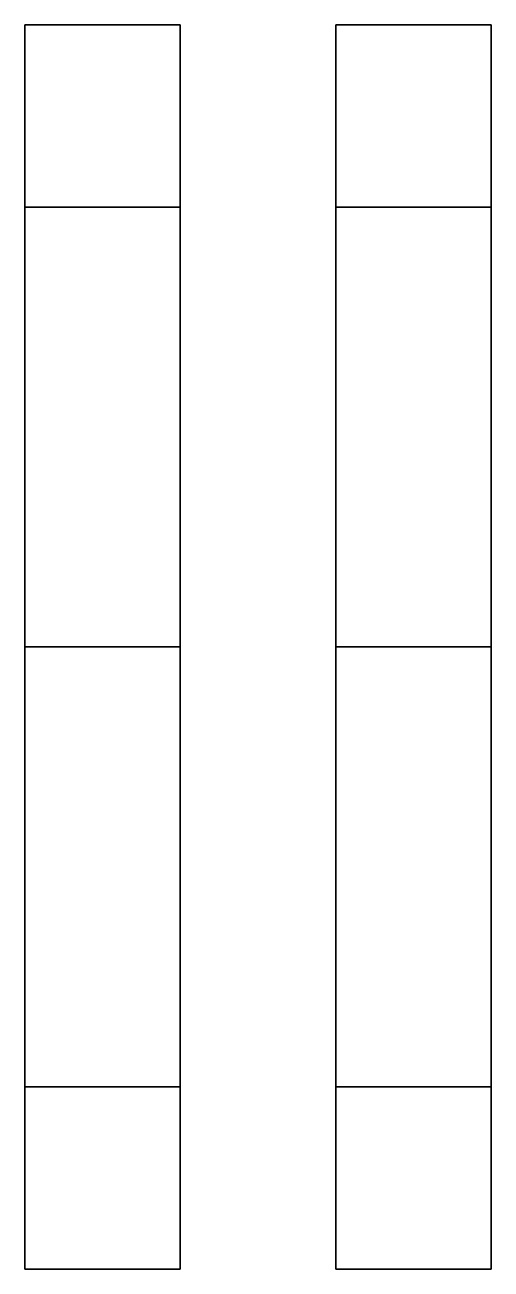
# Model space of a CAD drawing. Extents: x -1.08 to 1.08, y -0.32 to 0.32.
# Drawn here: x -1.08 to -0.84, y -0.32 to 0.32 of the extents above.
import ezdxf

# ---------------------------------------------------------------- set-up
doc = ezdxf.new("R2010")
doc.units = 0
doc.layers.add('WHEELS_LOW_POLY', color=4, linetype='CONTINUOUS')

msp = doc.modelspace()

# ---------------------------------------------------------------- linework, layer by layer
at = {"layer": 'WHEELS_LOW_POLY'}
for points in [[(-1, 0.22627, 0.22627), (-1, 0.32), (-1.08, 0.32), (-1.08, 0.22627, 0.22627)], [(-1, 0.32), (-1, 0.22627, -0.22627), (-1.08, 0.22627, -0.22627), (-1.08, 0.32)], [(-1.08, 0, 0.32), (-1.08, 0.22627, 0.22627), (-1.08, 0.32), (-1.08, -0.22627, 0.22627)], [(-1.08, -0.22627, 0.22627), (-1.08, 0.32), (-1.08, 0.22627, -0.22627), (-1.08, -0.32)], [(-0.84, 0.22627, 0.22627), (-0.84, 0.32), (-0.92, 0.32), (-0.92, 0.22627, 0.22627)], [(-0.84, 0.32), (-0.84, 0.22627, -0.22627), (-0.92, 0.22627, -0.22627), (-0.92, 0.32)], [(-0.92, -0.22627, 0.22627), (-0.92, 0.32), (-0.92, 0.22627, -0.22627), (-0.92, -0.32)], [(-0.92, 0, 0.32), (-0.92, 0.22627, 0.22627), (-0.92, 0.32), (-0.92, -0.22627, 0.22627)], [(-1, 0, 0.32), (-1, 0.22627, 0.22627), (-1.08, 0.22627, 0.22627), (-1.08, 0, 0.32)], [(-1, 0.22627, -0.22627), (-1, 0, -0.32), (-1.08, 0, -0.32), (-1.08, 0.22627, -0.22627)], [(-1.08, -0.32), (-1.08, 0.22627, -0.22627), (-1.08, 0, -0.32), (-1.08, -0.22627, -0.22627)], [(-0.84, 0, 0.32), (-0.84, 0.22627, 0.22627), (-0.92, 0.22627, 0.22627), (-0.92, 0, 0.32)], [(-0.84, 0.22627, -0.22627), (-0.84, 0, -0.32), (-0.92, 0, -0.32), (-0.92, 0.22627, -0.22627)], [(-0.92, -0.32), (-0.92, 0.22627, -0.22627), (-0.92, 0, -0.32), (-0.92, -0.22627, -0.22627)], [(-1, -0.22627, 0.22627), (-1, 0, 0.32), (-1.08, 0, 0.32), (-1.08, -0.22627, 0.22627)], [(-1, 0, -0.32), (-1, -0.22627, -0.22627), (-1.08, -0.22627, -0.22627), (-1.08, 0, -0.32)], [(-0.84, -0.22627, 0.22627), (-0.84, 0, 0.32), (-0.92, 0, 0.32), (-0.92, -0.22627, 0.22627)], [(-0.84, 0, -0.32), (-0.84, -0.22627, -0.22627), (-0.92, -0.22627, -0.22627), (-0.92, 0, -0.32)], [(-1, -0.32), (-1, -0.22627, 0.22627), (-1.08, -0.22627, 0.22627), (-1.08, -0.32)], [(-1, -0.22627, -0.22627), (-1, -0.32), (-1.08, -0.32), (-1.08, -0.22627, -0.22627)], [(-0.84, -0.32), (-0.84, -0.22627, 0.22627), (-0.92, -0.22627, 0.22627), (-0.92, -0.32)], [(-0.84, -0.22627, -0.22627), (-0.84, -0.32), (-0.92, -0.32), (-0.92, -0.22627, -0.22627)]]:
    msp.add_3dface(points, dxfattribs=at)

doc.saveas('drawing.dxf')
